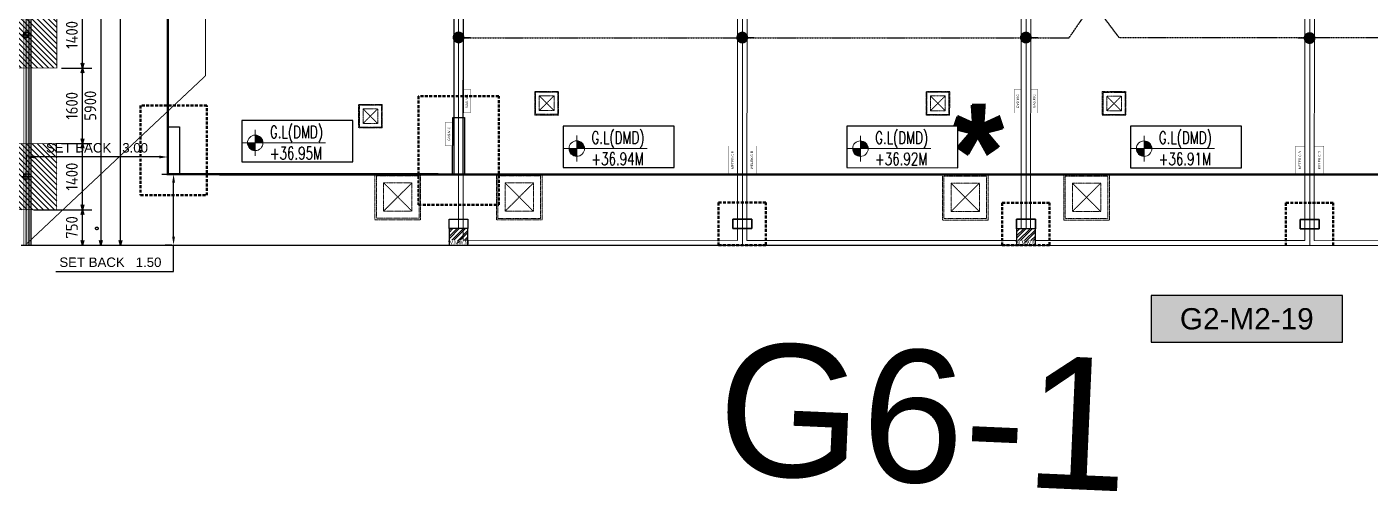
# Model space of a CAD drawing. Header units: centimetres. Extents: x -6122352 to 6876996, y -1694241 to 2592194.
# Drawn here: x 89048 to 117460, y -71374 to -61543 of the extents above; entities that cross this region are included whole.
import ezdxf
from ezdxf.enums import TextEntityAlignment as Align
from ezdxf.xclip import XClip

# ---------------------------------------------------------------- set-up
doc = ezdxf.new("R2010")
doc.units = ezdxf.units.CM
doc.header["$MEASUREMENT"] = 0
doc.header["$XCLIPFRAME"] = 2
doc.header["$PDMODE"] = 66
doc.header["$PDSIZE"] = 100
for name, pattern in [('23585-XR-AR-END-SETTING OUT PLAN$0$HIDDEN', [0.375, 0.25, -0.125]), ('CENTER', [2, 1.25, -0.25, 0.25, -0.25]), ('DASHED2', [0.375, 0.25, -0.125]), ('XR-AR-END-SETTING OUT PLAN$0$23261-XR-AR-SI-GF$0$HIDDEN', [0.375, 0.25, -0.125])]:
    doc.linetypes.add(name, pattern=pattern)
doc.layers.get('Defpoints').update_dxf_attribs({"color": 255, "linetype": 'CENTER'})
for name, color, linetype in [('00-MI-DIM', 7, 'Continuous'), ('23585-XR-AR-BOUNDARY WALLS AND SETBACKS$0$setback', 7, 'XR-AR-END-SETTING OUT PLAN$0$23261-XR-AR-SI-GF$0$HIDDEN'), ('23585-XR-AR-END-ANNO-GF$0$XR-END-GROUND FLOOR PLAN$0$XR-MIDDLE-GROUND FLOOR PLAN$0$-LPG-CABINET', 6, 'Continuous'), ('23585-XR-AR-MID-ANNO-GF$0$945-4P-1-101-GROUND FLOOR PLAN$0$XR-MIDDLE-GROUND FLOOR PLAN$0$XR-MIDDLE-GROUND FLOOR PLAN$0$-LPG-CABINET', 6, 'Continuous'), ('@MI-FOOTINGS', 7, 'Continuous'), ('@MI-MEP', 7, 'Continuous'), ('@MI-REF LAYER', 7, 'Continuous'), ('@MI-TYPE-02', 6, 'Continuous'), ('B_TH_4', 7, 'Continuous'), ('PANEL-TAGS', 7, 'Continuous'), ('S-DIMENSION', 251, 'Continuous'), ('XR-AR-MID-SETTING OUT FOR MASTER$0$23585-XR-AR-MID-GROUND FLOOR$0$GS-HATCH-FLOOR TILE', 251, 'Continuous'), ('XREF1$0$S-LEVELS', 2, 'Continuous'), ('XREF1$0$TYPICAL NEW PROFILE', 3, 'Continuous')]:
    doc.layers.add(name, color=color, linetype=linetype)
for name, color, linetype, lineweight, true_color in [('08-Compound Wall-2', 6, 'Continuous', 25, 0xff00ff), ('08-Compound Wall-4', 7, 'Continuous', 25, 0xff4405), ('23585-XR-AR-DAMAC PLOT LIMITS$0$1-End units', 7, 'Continuous', 5, 0xf8991e)]:
    doc.layers.add(name, color=color, linetype=linetype, lineweight=lineweight, true_color=true_color)
for name, color, linetype, lineweight in [('23585-XR-AR-102-6P-GF$0$A-FLOR-XREF', 7, 'Continuous', 9), ('23585-XR-AR-DAMAC PLOT LIMITS$0$1-Mid units', 41, 'Continuous', 5), ('23585-XR-AR-END-ANNO-GF$0$XR-END-GROUND FLOOR PLAN$0$XR-MIDDLE-GROUND FLOOR PLAN$0$S-ANNO-TXT', 3, 'Continuous', 25), ('23585-XR-AR-END-SETTING OUT PLAN$0$A-FLOR-UNDR', 8, '23585-XR-AR-END-SETTING OUT PLAN$0$HIDDEN', 5), ('23585-XR-AR-MID-ANNO-GF$0$945-4P-1-101-GROUND FLOOR PLAN$0$XR-MIDDLE-GROUND FLOOR PLAN$0$XR-MIDDLE-GROUND FLOOR PLAN$0$-DR-RW', 6, 'Continuous', 5), ('23585-XR-AR-MID-ANNO-GF$0$945-4P-1-101-GROUND FLOOR PLAN$0$XR-MIDDLE-GROUND FLOOR PLAN$0$XR-MIDDLE-GROUND FLOOR PLAN$0$S-ANNO-TXT', 3, 'Continuous', 25), ('23585-XR-AR-WATER METER$0$A-WALL', 7, 'Continuous', 30), ('23585-XR-AR-WATER METER$0$A-WALL-PATT', 8, 'Continuous', 5), ('23585-XR-AR-WATER METER$0$XR-END-GROUND FLOOR PLAN$0$XR-END-GROUND FLOOR PLAN$0$A-FLOR-PATT_EXT', 8, 'Continuous', 5), ('23585-XR-AR-WATER METER$0$XR-END-GROUND FLOOR PLAN$0$XR-MIDDLE TYPE 2-GROUND FLOOR PLAN$0$XR-MIDDLE-GROUND FLOOR PLAN$0$-DR-RW', 6, 'Continuous', 5), ('23585-XR-AR-WATER METER$0$XR-END-GROUND FLOOR PLAN$0$XR-MIDDLE TYPE 2-GROUND FLOOR PLAN$0$XR-MIDDLE-GROUND FLOOR PLAN$0$S-ANNO-TXT', 3, 'Continuous', 25), ('@ Foundations', 4, 'DASHED2', 50), ('A-ANNO-TEXT', 3, 'Continuous', 25), ('A-FLOR-XREF', 7, 'Continuous', 9), ('A-WALL', 7, 'Continuous', 30), ('A-WALL-PATT', 8, 'Continuous', 5), ('XR-AR-END-SETTING OUT PLAN$0$23585-XR-AR-END-GROUND FLOOR$0$S-COLS', 51, 'Continuous', 40), ('XR-AR-END-SETTING OUT PLAN$0$23585-XR-AR-END-GROUND FLOOR$0$S-COLS-PATT', 8, 'Continuous', 5), ('XR-AR-MID-SETTING OUT FOR MASTER$0$23585-XR-AR-MID-GROUND FLOOR$0$A-FLOR-PATT', 8, 'Continuous', 5), ('XR-AR-MID-SETTING OUT FOR MASTER$0$23585-XR-AR-MID-GROUND FLOOR$0$S-COLS', 51, 'Continuous', 40), ('XR-END-GROUND FLOOR PLAN$0$XR-END-GROUND FLOOR PLAN$0$A-FLOR-PATT_EXT', 8, 'Continuous', 5), ('XR-END-GROUND FLOOR PLAN$0$XR-MIDDLE TYPE 2-GROUND FLOOR PLAN$0$XR-MIDDLE-GROUND FLOOR PLAN$0$-DR-RW', 6, 'Continuous', 5), ('XR-END-GROUND FLOOR PLAN$0$XR-MIDDLE TYPE 2-GROUND FLOOR PLAN$0$XR-MIDDLE-GROUND FLOOR PLAN$0$S-ANNO-TXT', 3, 'Continuous', 25), ('XREF1$0$36-TAGLVL', 23, 'Continuous', 9)]:
    doc.layers.add(name, color=color, linetype=linetype, lineweight=lineweight)
doc.styles.add('23585-XR-AR-END-ANNO-GF$0$SDC-TEXT', font='arial.ttf')
doc.styles.add('23585-XR-AR-MALDIVE-1$0$Arial', font='arialbd.ttf')
doc.styles.add('23585-XR-AR-MALDIVE-2$0$Arial', font='arialbd.ttf')
doc.styles.add('23585-XR-AR-MID-ANNO-GF$0$SDC-TEXT', font='arial.ttf')
doc.styles.add('23585-XR-AR-WATER METER$0$XR-END-GROUND FLOOR PLAN$0$XR-MIDDLE TYPE 2-GROUND FLOOR PLAN$0$XR-MIDDLE-GROUND FLOOR PLAN$0$Arial_1', font='arial.ttf', dxfattribs={"height": 0.002951})
doc.styles.add('Arial', font='arialbd.ttf')
doc.styles.add('PANELTAG_STYLE', font='arial.ttf')
doc.styles.add('Schueco-BEMSTIL', font='isocpeur.ttf', dxfattribs={"width": 0.9})
doc.styles.get("Standard").update_dxf_attribs({"font": 'arial.ttf'})
doc.styles.add('XR-END-GROUND FLOOR PLAN$0$XR-MIDDLE TYPE 2-GROUND FLOOR PLAN$0$XR-MIDDLE-GROUND FLOOR PLAN$0$Arial_1', font='arial.ttf', dxfattribs={"height": 0.002951})
doc.styles.add('XREF1$0$DLT_TEXT', font='romans.shx', dxfattribs={"width": 0.7})
doc.dimstyles.new('MI- JWC-TXT-2.5 MM', dxfattribs={"dimscale": 1.5, "dimtxt": 2.5, "dimasz": 1, "dimexe": 2, "dimexo": 1, "dimgap": 1, "dimtad": 1, "dimdec": 0, "dimdsep": 46, "dimtxsty": 'Schueco-BEMSTIL', "dimblk": 'OPEN30', "dimcen": 0, "dimdle": 2, "dimclrd": 140, "dimclre": 8, "dimclrt": 40, "dimadec": 0, "dimazin": 2, "dimtfac": 1, "dimtdec": 0, "dimtix": 1, "dimtmove": 2, "dimatfit": 3, "dimldrblk": 'OPEN', "dimfxl": 2, "dimlwd": -1, "dimlwe": -1, "dimarcsym": 0})
doc.dimstyles.get("Standard").update_dxf_attribs({"dimtxt": 5, "dimasz": 0.5, "dimexe": 0.18, "dimexo": 0.0625, "dimgap": 0.09, "dimtad": 0, "dimtih": 1, "dimtoh": 1, "dimdec": 0, "dimzin": 0, "dimdsep": 46, "dimtxsty": 'Standard', "dimcen": 0.09, "dimadec": 0, "dimazin": 0, "dimtfac": 1, "dimtdec": 0, "dimtofl": 0, "dimtmove": 0, "dimatfit": 3, "dimfxl": 1, "dimtolj": 1, "dimtzin": 0, "dimarcsym": 0})
pattern_1 = [(45, (-9150, -4e-08), (-67.3519, 67.3519), []), (45, (-9105.1, -4e-08), (-67.3519, 67.3519), [])]

# ---------------------------------------------------------------- blocks, each defined once
blk = doc.blocks.new('23585-XR-AR-BOUNDARY WALLS AND SETBACKS')
at = {"layer": '08-Compound Wall-2'}
for points in [[(496529.067, 2768948.852), (496511.446, 2768964.999), (496505.401, 2768958.401), (496501.347, 2768953.978), (496497.294, 2768949.554), (496493.24, 2768945.13), (496489.187, 2768940.706), (496483.073, 2768934.034), (496500.694, 2768917.887)], [(496500.559, 2768917.74), (496500.627, 2768917.814), (496500.694, 2768917.887)]]:
    blk.add_lwpolyline(points, dxfattribs=at)
at = {"layer": '23585-XR-AR-BOUNDARY WALLS AND SETBACKS$0$setback', "ltscale": 40, "const_width": 0.05}
blk.add_lwpolyline([(496526.069, 2768947.801), (496511.692, 2768960.975), (496507.539, 2768956.442), (496503.485, 2768952.018), (496499.432, 2768947.595), (496495.379, 2768943.171), (496491.325, 2768938.747), (496487.17, 2768934.213), (496501.548, 2768921.039), (496505.702, 2768925.573), (496509.756, 2768929.997), (496513.809, 2768934.421), (496517.863, 2768938.845), (496521.916, 2768943.268), (496526.069, 2768947.801)], dxfattribs=at)
blk = doc.blocks.new('A$C9d9485f6')
at = {"layer": 'A-ANNO-TEXT', "rotation": 312.4881850805905}
blk.add_blockref('23585-XR-AR-BOUNDARY WALLS AND SETBACKS', (-2377088.535, -1504219.252), dxfattribs=at)
blk = doc.blocks.new('23585-XR-AR-DAMAC PLOT LIMITS')
at = {"layer": '23585-XR-AR-DAMAC PLOT LIMITS$0$1-End units', "color": 251, "true_color": 0x636466}
blk.add_lwpolyline([(496482.932, 2768934.027), (496489.113, 2768940.774), (496506.808, 2768924.56), (496500.627, 2768917.814)], close=True, dxfattribs=at)
at = {"layer": '23585-XR-AR-DAMAC PLOT LIMITS$0$1-Mid units', "color": 251, "true_color": 0x636466}
for points in [[(496501.274, 2768954.045), (496505.327, 2768958.469), (496523.022, 2768942.255), (496518.969, 2768937.831)], [(496497.22, 2768949.621), (496501.274, 2768954.045), (496518.969, 2768937.831), (496514.915, 2768933.408)], [(496493.167, 2768945.197), (496497.22, 2768949.621), (496514.915, 2768933.408), (496510.862, 2768928.984)], [(496489.113, 2768940.774), (496493.167, 2768945.197), (496510.862, 2768928.984), (496506.808, 2768924.56)]]:
    blk.add_lwpolyline(points, close=True, dxfattribs=at)
blk = doc.blocks.new('A$Cf093b529')
at = {"layer": 'A-ANNO-TEXT'}
blk.add_blockref('23585-XR-AR-DAMAC PLOT LIMITS', (-495391.99, -2768603.442), dxfattribs=at)
blk = doc.blocks.new('XR-AR-END-SETTING OUT PLAN$0$23585-XR-AR-END-GROUND FLOOR$0$A$C75a8815d')
at = {"layer": 'XR-AR-END-SETTING OUT PLAN$0$23585-XR-AR-END-GROUND FLOOR$0$S-COLS', "color": 252, "lineweight": 30}
for points in [[(6025, -4000), (6025, -2800), (6275, -2800), (6275, -4000)], [(0, -4000), (0, -3000), (250, -3000), (250, -4000)], [(5950, -4950), (6350, -4950), (6350, -5150), (5950, -5150)]]:
    blk.add_lwpolyline(points, close=True, dxfattribs=at)
blk = doc.blocks.new('23585-XR-AR-END-SETTING OUT PLAN$0$MH-800')
at = {"ltscale": 5}
for p, q in [((-294, -651), (306, -51)), ((-294, -51), (306, -651))]:
    blk.add_line(p, q, dxfattribs=at)
for points in [[(-477, 132), (-477, -833), (488, -833), (488, 132)], [(-444, 99), (-444, -801), (456, -801), (456, 99)], [(-294, -51), (-294, -651), (306, -651), (306, -51)]]:
    blk.add_lwpolyline(points, close=True, dxfattribs=at)
blk = doc.blocks.new('A$Cb2291f53')
blk.add_wipeout([(-200, 0), (200, 0), (200, 350), (-200, 350)])
at = {"layer": 'A-WALL-PATT'}
h = blk.add_hatch(dxfattribs=at)
h.set_pattern_fill('ANSI32', color=252, scale=10)
h.set_pattern_definition(pattern_1)
h.paths.add_polyline_path([(-200, 350), (-200, 100), (-25, 100), (-25, 0), (25, 0), (25, 100), (200, 100), (200, 350)])
at = {"layer": 'A-WALL'}
blk.add_lwpolyline([(-200, 0), (200, 0), (200, 350), (-200, 350)], close=True, dxfattribs=at)
at = {"layer": 'XR-END-GROUND FLOOR PLAN$0$XR-END-GROUND FLOOR PLAN$0$A-FLOR-PATT_EXT'}
blk.add_line((100, 0), (-100, 0), dxfattribs=at)
at = {"layer": 'XR-END-GROUND FLOOR PLAN$0$XR-MIDDLE TYPE 2-GROUND FLOOR PLAN$0$XR-MIDDLE-GROUND FLOOR PLAN$0$-DR-RW', "ltscale": 100, "const_width": 5}
for points in [[(-200, 0), (-200, 100), (-25, 100), (-25, 0)], [(25, 0), (25, 100), (200, 100), (200, 0)]]:
    blk.add_lwpolyline(points, close=True, dxfattribs=at)
at = {"layer": 'XR-END-GROUND FLOOR PLAN$0$XR-MIDDLE TYPE 2-GROUND FLOOR PLAN$0$XR-MIDDLE-GROUND FLOOR PLAN$0$S-ANNO-TXT', "style": 'XR-END-GROUND FLOOR PLAN$0$XR-MIDDLE TYPE 2-GROUND FLOOR PLAN$0$XR-MIDDLE-GROUND FLOOR PLAN$0$Arial_1', "width": 0.8}
for p in [(-112, 52), (113, 52)]:
    blk.add_text('W.M', height=75, dxfattribs=at).set_placement(p, align=Align.MIDDLE)
blk = doc.blocks.new('XR-AR-END-SETTING OUT PLAN')
at = {"layer": '08-Compound Wall-4', "ltscale": 100}
blk.add_lwpolyline([(9050, 5500), (9050, 1500), (9250, 1500), (9250, 5500)], dxfattribs=at)
at = {"layer": '23585-XR-AR-END-ANNO-GF$0$XR-END-GROUND FLOOR PLAN$0$XR-MIDDLE-GROUND FLOOR PLAN$0$-LPG-CABINET', "ltscale": 100, "const_width": 5}
blk.add_lwpolyline([(9025, 2603), (9025, 2103), (8875, 2103), (8875, 2603)], close=True, dxfattribs=at)
at = {"layer": '23585-XR-AR-END-SETTING OUT PLAN$0$A-FLOR-UNDR', "color": 8, "ltscale": 100, "xscale": -0.5182770836547854, "yscale": 0.5182770836547854, "zscale": 0.5182770836547854, "rotation": 270.0000009865863}
blk.add_blockref('23585-XR-AR-END-SETTING OUT PLAN$0$MH-800', (7467, 2725, 0), dxfattribs=at)
at = {"layer": '23585-XR-AR-END-SETTING OUT PLAN$0$A-FLOR-UNDR', "color": 8, "ltscale": 100, "xscale": -1, "rotation": 270.0000009865863}
blk.add_blockref('23585-XR-AR-END-SETTING OUT PLAN$0$MH-800', (8215, 1012), dxfattribs=at)
at = {"layer": 'XR-AR-END-SETTING OUT PLAN$0$23585-XR-AR-END-GROUND FLOOR$0$S-COLS-PATT', "color": 8}
blk.add_blockref('XR-AR-END-SETTING OUT PLAN$0$23585-XR-AR-END-GROUND FLOOR$0$A$C75a8815d', (3000, 5500), dxfattribs=at)
at = {"layer": '23585-XR-AR-END-ANNO-GF$0$XR-END-GROUND FLOOR PLAN$0$XR-MIDDLE-GROUND FLOOR PLAN$0$S-ANNO-TXT', "style": '23585-XR-AR-END-ANNO-GF$0$SDC-TEXT'}
blk.add_text('GAS.M.C', height=50, rotation=90, dxfattribs=at).set_placement((8947, 2353), align=Align.MIDDLE)
at = {"layer": 'A-FLOR-XREF'}
blk.add_blockref('A$Cb2291f53', (9150, 0), dxfattribs=at)
blk = doc.blocks.new('END UNIT')
at = {"xscale": 0.001, "yscale": 0.001, "zscale": 0.001}
blk.add_blockref('XR-AR-END-SETTING OUT PLAN', (-9.15, 0), dxfattribs=at)
blk = doc.blocks.new('XR-AR-MID-SETTING OUT FOR MASTER$0$23585-XR-AR-MID-GROUND FLOOR$0$945-4P-1-101-GROUND FLOOR PLAN$0$XR-MIDDLE-CAR PARK HATCH')
at = {"layer": 'XR-AR-MID-SETTING OUT FOR MASTER$0$23585-XR-AR-MID-GROUND FLOOR$0$A-FLOR-PATT'}
blk.add_lwpolyline([(9250, 100), (9250, 5500), (15050, 5503), (15050, 100)], close=True, dxfattribs=at)
blk = doc.blocks.new('XR-AR-MID-SETTING OUT FOR MASTER$0$23585-XR-AR-MID-GROUND FLOOR$0$A$C08698786')
at = {"layer": 'XR-AR-MID-SETTING OUT FOR MASTER$0$23585-XR-AR-MID-GROUND FLOOR$0$S-COLS', "color": 252, "lineweight": 30}
for points in [[(5900, 19473), (5900, 18773), (6100, 18773), (6100, 19473)], [(-100, 18728), (-100, 17728), (100, 17728), (100, 18728)], [(-100, 16145), (-100, 14945), (100, 14945), (100, 16145)], [(5900, 15688), (5900, 14688), (6100, 14688), (6100, 15688)], [(5900, 11147), (5900, 9747), (6100, 9747), (6100, 11147)], [(-100, 9157), (-100, 7757), (100, 7757), (100, 9157)], [(-100, 6700), (-100, 5500), (100, 5500), (100, 6700)], [(5900, 6500), (5900, 5500), (6100, 5500), (6100, 6500)], [(-200, 550), (200, 550), (200, 350), (-200, 350)], [(5800, 550), (6200, 550), (6200, 350), (5800, 350)]]:
    blk.add_lwpolyline(points, close=True, dxfattribs=at)
blk = doc.blocks.new('XR-AR-MID-SETTING OUT FOR MASTER')
at = {"layer": '23585-XR-AR-MID-ANNO-GF$0$945-4P-1-101-GROUND FLOOR PLAN$0$XR-MIDDLE-GROUND FLOOR PLAN$0$XR-MIDDLE-GROUND FLOOR PLAN$0$-DR-RW', "ltscale": 100, "const_width": 5}
blk.add_lwpolyline([(5900, 1500), (5700, 1500), (5700, 2100), (5900, 2100)], close=True, dxfattribs=at)
at = {"layer": '23585-XR-AR-MID-ANNO-GF$0$945-4P-1-101-GROUND FLOOR PLAN$0$XR-MIDDLE-GROUND FLOOR PLAN$0$XR-MIDDLE-GROUND FLOOR PLAN$0$-LPG-CABINET', "ltscale": 100, "const_width": 5}
blk.add_lwpolyline([(250, 3300), (250, 2800), (100, 2800), (100, 3300)], close=True, dxfattribs=at)
at = {"layer": '08-Compound Wall-4', "ltscale": 100}
blk.add_blockref('XR-AR-MID-SETTING OUT FOR MASTER$0$23585-XR-AR-MID-GROUND FLOOR$0$945-4P-1-101-GROUND FLOOR PLAN$0$XR-MIDDLE-CAR PARK HATCH', (-9150, 0), dxfattribs=at)
at = {"layer": '23585-XR-AR-END-SETTING OUT PLAN$0$A-FLOR-UNDR', "color": 8, "ltscale": 100, "xscale": -0.5182770836547854, "yscale": 0.5182770836547854, "zscale": 0.5182770836547854, "rotation": 270.0000009865863}
blk.add_blockref('23585-XR-AR-END-SETTING OUT PLAN$0$MH-800', (2045, 3001, 0), dxfattribs=at)
at = {"layer": '23585-XR-AR-END-SETTING OUT PLAN$0$A-FLOR-UNDR', "color": 8, "ltscale": 100, "xscale": -1, "rotation": 270.0000009865863}
blk.add_blockref('23585-XR-AR-END-SETTING OUT PLAN$0$MH-800', (1634, 1009), dxfattribs=at)
at = {"layer": 'XR-AR-MID-SETTING OUT FOR MASTER$0$23585-XR-AR-MID-GROUND FLOOR$0$GS-HATCH-FLOOR TILE', "color": 8}
blk.add_blockref('XR-AR-MID-SETTING OUT FOR MASTER$0$23585-XR-AR-MID-GROUND FLOOR$0$A$C08698786', (0, 0), dxfattribs=at)
at = {"layer": '23585-XR-AR-MID-ANNO-GF$0$945-4P-1-101-GROUND FLOOR PLAN$0$XR-MIDDLE-GROUND FLOOR PLAN$0$XR-MIDDLE-GROUND FLOOR PLAN$0$S-ANNO-TXT', "color": 3, "style": '23585-XR-AR-MID-ANNO-GF$0$SDC-TEXT'}
for s, p in [('GAS.M.C', (172, 3050)), ('METER C.B', (5796, 1803))]:
    blk.add_text(s, height=50, rotation=90, dxfattribs=at).set_placement(p, align=Align.MIDDLE)
blk = doc.blocks.new('MID UNIT')
at = {"xscale": 0.001, "yscale": 0.001, "zscale": 0.001}
blk.add_blockref('XR-AR-MID-SETTING OUT FOR MASTER', (0, 0), dxfattribs=at)
blk = doc.blocks.new('TH_4')
blk.add_blockref('END UNIT', (495802.305, 2769130.514))
at = {"xscale": -1}
blk.add_blockref('MID UNIT', (495826.305, 2769130.514), dxfattribs=at)
blk.add_blockref('MID UNIT', (495802.305, 2769130.514))
blk.add_blockref('MID UNIT', (495814.305, 2769130.514), dxfattribs=at)
blk.add_blockref('MID UNIT', (495814.305, 2769130.514))
at = {"insert": (495813.305, 2769133.514), "char_height": 2, "attachment_point": 2, "style": 'Arial'}
blk.add_mtext('\\pxqc;*', dxfattribs=at)
blk = doc.blocks.new('A$C780da55d')
at = {"layer": 'S-DIMENSION'}
blk.add_circle((0, 0), 0.0281, dxfattribs=at)
at = {"insert": (18.622, 2.622), "char_height": 2, "attachment_point": 2, "style": '23585-XR-AR-MALDIVE-1$0$Arial'}
blk.add_mtext('\\pxqc;*', dxfattribs=at)
at = {"layer": 'B_TH_4', "xscale": 1.000039159572381, "yscale": 1.000039159572381, "zscale": 1.000039159572381}
blk.add_blockref('TH_4', (-495814.07, -2769239.302), dxfattribs=at)
blk = doc.blocks.new('23585-XR-AR-WATER METER')
blk.add_wipeout([(-200, 0), (200, 0), (200, 350), (-200, 350)])
at = {"layer": '23585-XR-AR-WATER METER$0$A-WALL-PATT'}
h = blk.add_hatch(dxfattribs=at)
h.set_pattern_fill('ANSI32', color=252, scale=10)
h.set_pattern_definition(pattern_1)
h.paths.add_polyline_path([(-200, 350), (-200, 100), (-25, 100), (-25, 0), (25, 0), (25, 100), (200, 100), (200, 350)])
at = {"layer": '23585-XR-AR-WATER METER$0$A-WALL'}
blk.add_lwpolyline([(-200, 0), (200, 0), (200, 350), (-200, 350)], close=True, dxfattribs=at)
at = {"layer": '23585-XR-AR-WATER METER$0$XR-END-GROUND FLOOR PLAN$0$XR-END-GROUND FLOOR PLAN$0$A-FLOR-PATT_EXT'}
blk.add_line((100, 0), (-100, 0), dxfattribs=at)
at = {"layer": '23585-XR-AR-WATER METER$0$XR-END-GROUND FLOOR PLAN$0$XR-MIDDLE TYPE 2-GROUND FLOOR PLAN$0$XR-MIDDLE-GROUND FLOOR PLAN$0$-DR-RW', "ltscale": 100, "const_width": 5}
for points in [[(-200, 0), (-200, 100), (-25, 100), (-25, 0)], [(25, 0), (25, 100), (200, 100), (200, 0)]]:
    blk.add_lwpolyline(points, close=True, dxfattribs=at)
at = {"layer": '23585-XR-AR-WATER METER$0$XR-END-GROUND FLOOR PLAN$0$XR-MIDDLE TYPE 2-GROUND FLOOR PLAN$0$XR-MIDDLE-GROUND FLOOR PLAN$0$S-ANNO-TXT', "style": '23585-XR-AR-WATER METER$0$XR-END-GROUND FLOOR PLAN$0$XR-MIDDLE TYPE 2-GROUND FLOOR PLAN$0$XR-MIDDLE-GROUND FLOOR PLAN$0$Arial_1', "width": 0.8}
for p in [(-112, 52), (113, 52)]:
    blk.add_text('W.M', height=75, dxfattribs=at).set_placement(p, align=Align.MIDDLE)
blk = doc.blocks.new('23585-XR-AR-MALDIVE-2$0$TH_4')
blk.add_blockref('A$C780da55d', (495794.655, 2769130.864))
at = {"layer": '@ Foundations', "linetype": 'DASHED2', "ltscale": 0.25}
for points in [[(495801.455, 2769131.365), (495803.155, 2769131.365), (495803.155, 2769133.665), (495801.455, 2769133.665)], [(495795.58, 2769131.565), (495796.98, 2769131.565), (495796.98, 2769133.465), (495795.58, 2769133.465)]]:
    blk.add_lwpolyline(points, close=True, dxfattribs=at)
at = {"layer": '@ Foundations', "linetype": 'DASHED2', "ltscale": 0.25, "elevation": 0}
for points in [[(495808.806, 2769131.414), (495807.805, 2769131.414), (495807.805, 2769130.514), (495808.806, 2769130.514)], [(495820.806, 2769131.414), (495819.805, 2769131.414), (495819.805, 2769130.514), (495820.806, 2769130.514)]]:
    blk.add_lwpolyline(points, close=True, dxfattribs=at)
at = {"layer": '23585-XR-AR-102-6P-GF$0$A-FLOR-XREF', "xscale": 0.001, "yscale": 0.001, "zscale": 0.001}
blk.add_blockref('23585-XR-AR-WATER METER', (495814.306, 2769130.514), dxfattribs=at)
at = {"layer": '@ Foundations', "linetype": 'DASHED2', "ltscale": 0.25, "elevation": 0}
blk.add_lwpolyline([(495814.806, 2769131.414), (495813.805, 2769131.414), (495813.805, 2769130.514), (495814.806, 2769130.514)], close=True, dxfattribs=at)
blk = doc.blocks.new('A$Cab812dd2')
at = {"color": 1, "true_color": 0xeb0000, "const_width": 0.01}
blk.add_lwpolyline([(33.155, 0.006), (27.154, 0.005), (21.155, 0.004), (15.155, 0.003), (9.154, 0.002), (0.004, 0), (0, 24), (9.15, 24.002), (15.15, 24.003), (21.15, 24.004), (27.15, 24.005), (33.15, 24.006), (42.298, 24.008), (42.302, 0.008)], close=True, dxfattribs=at)
blk = doc.blocks.new('XREF1$0$LVL  ATTR')
at = {"color": 7}
blk.add_wipeout([(-0.337, 0.384), (1.897, 0.384), (1.897, -0.45), (-0.337, -0.45)], dxfattribs=at)
at = {"layer": 'XREF1$0$36-TAGLVL', "extrusion": (-4.88814e-07, 1.40652e-17, 1)}
h = blk.add_hatch(color=252, dxfattribs=at)
h.paths.add_polyline_path([(-0.065, 0.156, 0.414214), (-0.222, 0), (-0.065, 0)])
h.paths.add_polyline_path([(0.091, 0), (-0.065, 0), (-0.065, -0.156, 0.414214)])
for p, q in [((-0.065, -0.26), (-0.065, 0.26)), ((1.351, 0, 0), (-0.325, 0, 0))]:
    blk.add_line(p, q, dxfattribs=at)
blk.add_circle((-0.065, 0, 0), 0.156, dxfattribs=at)
at = {"layer": 'XREF1$0$S-LEVELS', "color": 1}
blk.add_lwpolyline([(-0.337, 0.384), (1.897, 0.384), (1.897, -0.45), (-0.337, -0.45)], close=True, dxfattribs=at)
at = {"layer": 'XREF1$0$TYPICAL NEW PROFILE', "color": 3, "style": 'XREF1$0$DLT_TEXT', "width": 0.7}
for tag, p in [('+0.00M', (0.241, 0.067, 0)), ('S.S.L', (0.241, -0.345, 0))]:
    blk.add_attdef(tag, p, '', height=0.25, dxfattribs=at)
blk = doc.blocks.new('_Dot')
at = {"color": 0, "linetype": 'ByBlock', "lineweight": -2}
blk.add_line((-0.5, 0), (-1, 0), dxfattribs=at)
at = {"color": 0, "linetype": 'ByBlock', "const_width": 0.5}
blk.add_lwpolyline([(-0.25, 0, 1), (0.25, 0, 1)], format="xyb", close=True, dxfattribs=at)
blk = doc.blocks.new('*D742')
at = {"color": 0, "lineweight": -2, "transparency": 16777216}
for p, q in [((494320.671, 2767860.655), (494320.671, 2767861.131)), ((494317.674, 2767860.974), (494317.674, 2767860.771)), ((494320.491, 2767860.951), (494317.854, 2767860.951))]:
    blk.add_line(p, q, dxfattribs=at)
at = {"color": 0, "transparency": 16777216}
for points in [[(494317.854, 2767860.981), (494317.854, 2767860.921), (494317.674, 2767860.951)], [(494320.491, 2767860.981), (494320.491, 2767860.921), (494320.671, 2767860.951)]]:
    blk.add_solid(points, dxfattribs=at)
at = {"layer": 'Defpoints', "color": 0, "transparency": 16777216}
for p in [(494317.674, 2767861.037), (494317.674, 2767860.951), (494320.671, 2767860.592)]:
    blk.add_point(p, dxfattribs=at)
at = {"color": 0, "transparency": 16777216, "insert": (494319.172, 2767861.144), "char_height": 0.2, "attachment_point": 5}
blk.add_mtext('\\A1;SET BACK   3.00', dxfattribs=at)
blk = doc.blocks.new('*D744')
at = {"color": 0, "lineweight": -2, "transparency": 16777216}
for p, q in [((494320.542, 2767860.589), (494320.973, 2767860.589)), ((494320.793, 2767859.265), (494320.793, 2767860.409)), ((494320.758, 2767859.085), (494320.613, 2767859.085)), ((494320.793, 2767858.528), (494320.793, 2767859.085)), ((494318.3, 2767858.528), (494320.793, 2767858.528))]:
    blk.add_line(p, q, dxfattribs=at)
at = {"color": 0, "transparency": 16777216}
for points in [[(494320.763, 2767860.409), (494320.823, 2767860.409), (494320.793, 2767860.589)], [(494320.763, 2767859.265), (494320.823, 2767859.265), (494320.793, 2767859.085)]]:
    blk.add_solid(points, dxfattribs=at)
at = {"layer": 'Defpoints', "color": 0, "transparency": 16777216}
for p in [(494320.48, 2767860.589), (494320.793, 2767860.589), (494320.821, 2767859.085)]:
    blk.add_point(p, dxfattribs=at)
at = {"color": 0, "transparency": 16777216, "insert": (494319.457, 2767858.721), "char_height": 0.2, "attachment_point": 5}
blk.add_mtext('\\A1;SET BACK   1.50', dxfattribs=at)
blk = doc.blocks.new('PANELTAG')
at = {"layer": 'PANEL-TAGS', "color": 1}
blk.add_lwpolyline([(-13.5, -3.3), (13.5, -3.3), (13.5, 3.3), (-13.5, 3.3)], close=True, dxfattribs=at)
at = {"layer": 'PANEL-TAGS', "color": 40, "true_color": 0xffd700}
blk.add_solid([(-13.5, -3.3), (13.5, -3.3), (-13.5, 3.3), (13.5, 3.3)], dxfattribs=at)
at = {"layer": 'PANEL-TAGS', "color": 5, "style": 'PANELTAG_STYLE'}
blk.add_attdef('TAGNO', text='', height=3, dxfattribs=at).set_placement((0, 0), align=Align.CENTER)
blk = doc.blocks.new('_Open30')
at = {"color": 0, "linetype": 'ByBlock', "lineweight": -2}
for p, q in [((-1, 0.27), (0, 0)), ((0, 0), (-1, -0.27)), ((0, 0), (-1, 0))]:
    blk.add_line(p, q, dxfattribs=at)
blk = doc.blocks.new('*D958')
at = {"layer": '00-MI-DIM', "color": 8, "transparency": 16777216}
for p, q in [((436944, -191370), (438571, -191370)), ((436947, -197270), (438570, -197270))]:
    blk.add_line(p, q, dxfattribs=at)
at = {"layer": '00-MI-DIM', "color": 140, "transparency": 16777216}
blk.add_line((438371, -191470), (438370, -197170), dxfattribs=at)
at = {"layer": 'Defpoints', "color": 0, "transparency": 16777216}
for p in [(436844, -191370), (436847, -197270), (438370, -197270)]:
    blk.add_point(p, dxfattribs=at)
at = {"layer": '00-MI-DIM', "color": 140, "transparency": 16777216, "xscale": 100, "yscale": 100, "zscale": 100}
for p, rotation in [((438371, -191370), 89.98973417893167), ((438370, -197270), 269.9897341789317)]:
    blk.add_blockref('_Open30', p, dxfattribs=dict(at, rotation=rotation))
at = {"layer": '00-MI-DIM', "color": 40, "transparency": 16777216, "insert": (438146, -194320), "char_height": 250, "attachment_point": 5, "rotation": 89.9897, "style": 'Schueco-BEMSTIL'}
blk.add_mtext('5900', dxfattribs=at)
blk = doc.blocks.new('_Open')
at = {"color": 0, "linetype": 'ByBlock', "lineweight": -2}
for p, q in [((-1, 0), (0, 0)), ((-1, 0), (0, 0)), ((0, 0), (-1, 0))]:
    blk.add_line(p, q, dxfattribs=at)
blk = doc.blocks.new('*D972')
at = {"layer": '00-MI-DIM', "color": 8, "transparency": 16777216}
for p, q in [((436895, -149271), (438991, -149272)), ((436887, -197272), (438982, -197272))]:
    blk.add_line(p, q, dxfattribs=at)
at = {"layer": '00-MI-DIM', "color": 140, "transparency": 16777216}
blk.add_line((438782, -197172), (438791, -149372), dxfattribs=at)
at = {"layer": 'Defpoints', "color": 0, "transparency": 16777216}
for p in [(436795, -149271), (438791, -149272), (436787, -197272)]:
    blk.add_point(p, dxfattribs=at)
at = {"layer": '00-MI-DIM', "color": 140, "transparency": 16777216, "xscale": 100, "yscale": 100, "zscale": 100}
for p, rotation in [((438791, -149272), 89.98973417893167), ((438782, -197272), 269.9897341789317)]:
    blk.add_blockref('_Open30', p, dxfattribs=dict(at, rotation=rotation))
at = {"layer": '00-MI-DIM', "color": 40, "transparency": 16777216, "insert": (438561, -173272), "char_height": 250, "attachment_point": 5, "rotation": 89.9897, "style": 'Schueco-BEMSTIL'}
blk.add_mtext('48000', dxfattribs=at)
blk = doc.blocks.new('T2-FOOTING PLAN')
at = {"layer": '@MI-FOOTINGS', "transparency": 33554679}
h = blk.add_hatch(dxfattribs=at)
h.set_pattern_fill('ANSI31', color=8, scale=650)
h.paths.add_polyline_path([(-700, 650), (700, 650), (700, -650), (-700, -650)])
at = {"layer": '@MI-FOOTINGS', "color": 160, "true_color": 0x3340f0, "const_width": 15}
blk.add_lwpolyline([(-700, 650), (700, 650), (700, -650), (-700, -650)], close=True, dxfattribs=at)
at = {"layer": '@MI-FOOTINGS', "color": 30}
blk.add_point((0, 0), dxfattribs=at)
blk = doc.blocks.new('*D939')
at = {"layer": '00-MI-DIM', "color": 8, "transparency": 16777216}
for p, q in [((436946, -196521), (438180, -196521)), ((436887, -197271), (438180, -197271))]:
    blk.add_line(p, q, dxfattribs=at)
at = {"layer": '00-MI-DIM', "color": 140, "transparency": 16777216}
blk.add_line((437980, -197171), (437980, -196621), dxfattribs=at)
at = {"layer": 'Defpoints', "color": 0, "transparency": 16777216}
for p in [(436846, -196521), (437980, -196521), (436787, -197271)]:
    blk.add_point(p, dxfattribs=at)
at = {"layer": '00-MI-DIM', "color": 140, "transparency": 16777216, "xscale": 100, "yscale": 100, "zscale": 100}
for p, rotation in [((437980, -196521), 89.98973417893167), ((437980, -197271), 269.9897341789317)]:
    blk.add_blockref('_Open30', p, dxfattribs=dict(at, rotation=rotation))
at = {"layer": '00-MI-DIM', "color": 40, "transparency": 16777216, "insert": (437755, -196896), "char_height": 250, "attachment_point": 5, "rotation": 89.9897, "style": 'Schueco-BEMSTIL'}
blk.add_mtext('750', dxfattribs=at)
blk = doc.blocks.new('*D940')
at = {"layer": '00-MI-DIM', "color": 8, "transparency": 16777216}
for p, q in [((437537, -195121), (438180, -195121)), ((436946, -196521), (438180, -196521))]:
    blk.add_line(p, q, dxfattribs=at)
at = {"layer": '00-MI-DIM', "color": 140, "transparency": 16777216}
blk.add_line((437980, -196421), (437980, -195221), dxfattribs=at)
at = {"layer": 'Defpoints', "color": 0, "transparency": 16777216}
for p in [(437437, -195121), (437980, -195121), (436846, -196521)]:
    blk.add_point(p, dxfattribs=at)
at = {"layer": '00-MI-DIM', "color": 140, "transparency": 16777216, "xscale": 100, "yscale": 100, "zscale": 100}
for p, rotation in [((437980, -195121), 89.98973417893167), ((437980, -196521), 269.9897341789317)]:
    blk.add_blockref('_Open30', p, dxfattribs=dict(at, rotation=rotation))
at = {"layer": '00-MI-DIM', "color": 40, "transparency": 16777216, "insert": (437755, -195821), "char_height": 250, "attachment_point": 5, "rotation": 89.9897, "style": 'Schueco-BEMSTIL'}
blk.add_mtext('1400', dxfattribs=at)
blk = doc.blocks.new('*D941')
at = {"layer": '00-MI-DIM', "color": 8, "transparency": 16777216}
for p, q in [((437537, -193521), (438181, -193521)), ((437537, -195121), (438180, -195121))]:
    blk.add_line(p, q, dxfattribs=at)
at = {"layer": '00-MI-DIM', "color": 140, "transparency": 16777216}
blk.add_line((437980, -195021), (437981, -193621), dxfattribs=at)
at = {"layer": 'Defpoints', "color": 0, "transparency": 16777216}
for p in [(437437, -193521), (437981, -193521), (437437, -195121)]:
    blk.add_point(p, dxfattribs=at)
at = {"layer": '00-MI-DIM', "color": 140, "transparency": 16777216, "xscale": 100, "yscale": 100, "zscale": 100}
for p, rotation in [((437981, -193521), 89.98973417893167), ((437980, -195121), 269.9897341789317)]:
    blk.add_blockref('_Open30', p, dxfattribs=dict(at, rotation=rotation))
at = {"layer": '00-MI-DIM', "color": 40, "transparency": 16777216, "insert": (437755, -194321), "char_height": 250, "attachment_point": 5, "rotation": 89.9897, "style": 'Schueco-BEMSTIL'}
blk.add_mtext('1600', dxfattribs=at)
blk = doc.blocks.new('*D942')
at = {"layer": '00-MI-DIM', "color": 8, "transparency": 16777216}
for p, q in [((437537, -192121), (438181, -192121)), ((437537, -193521), (438181, -193521))]:
    blk.add_line(p, q, dxfattribs=at)
at = {"layer": '00-MI-DIM', "color": 140, "transparency": 16777216}
blk.add_line((437981, -193421), (437981, -192221), dxfattribs=at)
at = {"layer": 'Defpoints', "color": 0, "transparency": 16777216}
for p in [(437437, -192121), (437981, -192121), (437437, -193521)]:
    blk.add_point(p, dxfattribs=at)
at = {"layer": '00-MI-DIM', "color": 140, "transparency": 16777216, "xscale": 100, "yscale": 100, "zscale": 100}
for p, rotation in [((437981, -192121), 89.98973417893167), ((437981, -193521), 269.9897341789317)]:
    blk.add_blockref('_Open30', p, dxfattribs=dict(at, rotation=rotation))
at = {"layer": '00-MI-DIM', "color": 40, "transparency": 16777216, "insert": (437756, -192821), "char_height": 250, "attachment_point": 5, "rotation": 89.9897, "style": 'Schueco-BEMSTIL'}
blk.add_mtext('1400', dxfattribs=at)
blk = doc.blocks.new('A$C26b54db7')
at = {"color": 1, "true_color": 0xeb0000, "const_width": 0.01}
blk.add_lwpolyline([(33.155, 1.063), (27.154, 1.062), (21.155, 1.061), (15.155, 1.06), (9.154, 1.059), (0.004, 1.057), (0, 25.057), (9.15, 25.059), (15.15, 25.06), (21.15, 25.061), (27.15, 25.062), (33.15, 25.063), (42.298, 25.065), (42.302, 1.065)], close=True, dxfattribs=at)
dim = blk.add_linear_dim(base=(0.004, 2.923), p1=(3.001, 2.565), p2=(0.004, 3.009), text='SET BACK   <>', dimstyle='Standard', override={"dimtxt": 0.2, "dimtad": 1, "dimtih": 0, "dimdec": 2})
dim.commit()
dim.dimension.update_dxf_attribs({"geometry": '*D742', "text_midpoint": (1.503, 3.116), "insert": (-494317.669, -2767858.028)})
dim = blk.add_linear_dim(base=(3.124, 2.561), p1=(3.151, 1.057), p2=(2.81, 2.561), angle=90, text='SET BACK   <>', dimstyle='Standard', override={"dimtxt": 0.2, "dimtad": 1, "dimtih": 0, "dimdec": 2, "dimtmove": 1})
dim.commit()
dim.dimension.update_dxf_attribs({"geometry": '*D744', "text_midpoint": (2.396, 0.5), "dimtype": 128, "insert": (-494317.669, -2767858.028)})
blk = doc.blocks.new('T2-PARTITION WALL')
at = {"layer": '@MI-TYPE-02'}
h = blk.add_hatch(color=256, dxfattribs=at)
h.dxf.hatch_style = 1
h.paths.add_polyline_path([(-71, -42098.6), (-68.9, -48000.4), (51.1, -48000.4), (49, -42098.6)])
h.paths.add_polyline_path([(-68.9, -36088.6), (-71, -42088.6), (49, -42088.6), (51.1, -36088.6)])
h.paths.add_polyline_path([(-66.8, -30078.6), (-68.9, -36078.6), (51.1, -36078.6), (53.2, -30078.6)])
h.paths.add_polyline_path([(-64.6, -24068.6), (-66.8, -30068.6), (53.2, -30068.6), (55.4, -24068.6)])
h.paths.add_polyline_path([(-64.6, -23929), (-63.5, -17929), (56.5, -17929.1), (55.4, -23929.1)])
h.paths.add_polyline_path([(-63.5, -17919), (-62.4, -11919), (57.6, -11919.1), (56.5, -17919.1)])
h.paths.add_polyline_path([(-62.4, -11909), (-61.4, -5909), (58.6, -5909.1), (57.6, -11909.1)])
h.paths.add_polyline_path([(-61.4, -5899), (-60, 0), (60, 0), (58.6, -5899.1)])
at = {"layer": '@MI-TYPE-02', "const_width": 2.5}
blk.add_lwpolyline([(-71, -42098.6), (-68.9, -48000.4), (51.1, -48000.4), (49, -42098.6)], close=True, dxfattribs=at)
at = {"layer": '@MI-FOOTINGS', "rotation": 89.98973417812736}
for p in [(-8.1, -43549.5), (-8.6, -46549.5)]:
    blk.add_blockref('T2-FOOTING PLAN', p, dxfattribs=at)
at = {"layer": '00-MI-DIM'}
for base, p1, p2, picture, middle, set_off in [((1995.4, -0.4), (-8.9, -48000.4), (0, 0), '*D972', (1766.1, -24000.5), (-436795.4, 149271.2)), ((1574.7, -47998.7), (49, -42098.6), (51.1, -47998.4), '*D958', (1350.2, -45048.8), (-436795.4, 149271.2)), ((1185.5, -42849.7), (641.8, -44249.6), (642, -42849.6), '*D942', (960.4, -43549.7), (-436795.4, 149271.2)), ((1185.2, -44249.7), (641.5, -45849.6), (641.8, -44249.6), '*D941', (960.1, -45049.7), (-436795.4, 149271.2)), ((1184.9, -45849.7), (50.9, -47249.5), (641.5, -45849.6), '*D940', (959.8, -46549.7), (-436795.4, 149271.2)), ((1184.6936, -47249.7226), (-8.8736, -47999.9681), (50.8526, -47249.5194), '*D939', (959.6263, -47624.912), (-436795.3779, 149271.1765))]:
    dim = blk.add_linear_dim(base=base, p1=p1, p2=p2, angle=89.98973, dimstyle='MI- JWC-TXT-2.5 MM', dxfattribs=at)
    dim.commit()
    dim.dimension.update_dxf_attribs({"geometry": picture, "text_midpoint": middle, "insert": set_off})

msp = doc.modelspace()

# ---------------------------------------------------------------- block references
at = {"layer": '@MI-REF LAYER', "xscale": 1000, "yscale": 1000, "zscale": 1000}
msp.add_blockref('A$C9d9485f6', (-23958.95046, 48155.57226), dxfattribs=at)
at = {"layer": '@MI-REF LAYER', "xscale": 1000, "yscale": 1000, "zscale": 1000, "rotation": 312.4882903633292}
msp.add_blockref('A$Cf093b529', (-891608.73293, 539022.72011), dxfattribs=at)
at = {"layer": 'PANEL-TAGS'}
ref = msp.add_blockref('PANELTAG', (114850.68438, -67723.9585), dxfattribs=dict(at, xscale=150, yscale=150, zscale=150))
ref.add_attrib('TAGNO', 'G2-M2-19', dxfattribs={"color": 5, "height": 450, "style": 'PANELTAG_STYLE'}).set_placement((114850.68438, -67723.9585), align=Align.MIDDLE_CENTER)

# ---------------------------------------------------------------- texts
at = {"layer": '@MI-REF LAYER', "insert": (108014.33387, -69813.09228), "char_height": 2800, "attachment_point": 5, "rotation": 357.488290363, "style": '23585-XR-AR-MALDIVE-2$0$Arial'}
msp.add_mtext('\\A1;{\\fArial|b0|i0|c0|p34;G6-1}', dxfattribs=at)

# ---------------------------------------------------------------- next in the draw order: block references
at = {"layer": '@MI-REF LAYER'}
ref = msp.add_blockref('23585-XR-AR-MALDIVE-2$0$TH_4', (-496708308.92501, -2769016694.2478), dxfattribs=dict(at, xscale=999.9999999999998, yscale=999.9999999999998, zscale=999.9999999999998, rotation=359.9792219101151))
XClip(ref).set_block_clipping_path([(495793.2137545161, 2769154.4498212012), (495793.2181900763, 2769130.5098148417), (495835.2554805507, 2769130.5175940366), (495835.252015816, 2769154.4574068328), (495826.3038419536, 2769154.4161006832), (495820.3038368397, 2769154.4149550321), (495814.3038321161, 2769154.4138093828), (495808.3038273919, 2769154.4126637317), (495802.3038226687, 2769154.4115180811)])

# ---------------------------------------------------------------- next in the draw order: linework, layer by layer
at = {"layer": '@MI-REF LAYER', "linetype": 'DASHED2', "extrusion": (2.53391e-12, 6.92406e-09, 1), "elevation": 20.83345}
for points in [[(98178.70987, -61773.43309), (111092.81333, -61774.93637), (111599.12308, -61038.55015)], [(122178.71882, -61777.32864), (112154.82252, -61776.15664), (111599.12308, -61038.55015)]]:
    msp.add_lwpolyline(points, dxfattribs=at)

# ---------------------------------------------------------------- next in the draw order: block references
msp.add_blockref('T2-PARTITION WALL', (89039.50671, -18164.78521))
at = {"layer": '@MI-MEP', "color": 10, "xscale": 1000, "yscale": 1000, "zscale": 1000, "rotation": 359.9792219100943}
msp.add_blockref('A$Cab812dd2', (89026.53298, -66163.97238), dxfattribs=at)
at = {"layer": '@MI-REF LAYER', "extrusion": (1.4299e-11, 6.92405e-09, 1), "xscale": -250, "yscale": 250, "zscale": 250, "rotation": 359.9265340675855}
for p in [(98178.78905, -61766.89292, -0.00043), (104178.92861, -61770.55881, -0.00043), (110178.70987, -61770.51935, -0.00043)]:
    msp.add_blockref('_Dot', p, dxfattribs=at)
at = {"layer": '@MI-REF LAYER', "extrusion": (1.61268e-12, 6.92406e-09, 1), "xscale": 249.9999999999999, "yscale": 249.9999999999999, "zscale": 249.9999999999999, "rotation": 359.9417982431974}
msp.add_blockref('_Dot', (116178.71356, -61780.67578, 20.83345), dxfattribs=at)

# ---------------------------------------------------------------- next in the draw order: block references
at = {"layer": '@MI-REF LAYER', "color": 7}
ref = msp.add_blockref('XREF1$0$LVL  ATTR', (93946.1266, -64000.49358, 0), dxfattribs=dict(at, xscale=-1051.480567989675, yscale=1051.480567989676, zscale=1051.480567989675, rotation=179.9900720309284))
ref.add_attrib('S.S.L', 'G.L(DMD)', (94189.19029, -63900.36406, -0.15112), dxfattribs={"layer": 'XREF1$0$TYPICAL NEW PROFILE', "color": 3, "height": 262.870142, "rotation": 359.990075322, "style": 'XREF1$0$DLT_TEXT', "width": 0.7})
ref.add_attrib('+0.00M', '+36.95M ', (94186.88693, -64349.69866, -0.15112), dxfattribs={"layer": 'XREF1$0$TYPICAL NEW PROFILE', "color": 3, "height": 262.870142, "rotation": 359.990075322, "style": 'XREF1$0$DLT_TEXT', "width": 0.7})
ref = msp.add_blockref('XREF1$0$LVL  ATTR', (100747.22428, -64119.83328, 0), dxfattribs=dict(at, xscale=-1051.480567989675, yscale=1051.480567989676, zscale=1051.480567989675, rotation=179.9900720309284))
ref.add_attrib('S.S.L', 'G.L(DMD)', (100990.28797, -64019.70377, -0.15112), dxfattribs={"layer": 'XREF1$0$TYPICAL NEW PROFILE', "color": 3, "height": 262.870142, "rotation": 359.990075322, "style": 'XREF1$0$DLT_TEXT', "width": 0.7})
ref.add_attrib('+0.00M', '+36.94M ', (100987.98461, -64469.03837, -0.15112), dxfattribs={"layer": 'XREF1$0$TYPICAL NEW PROFILE', "color": 3, "height": 262.870142, "rotation": 359.990075322, "style": 'XREF1$0$DLT_TEXT', "width": 0.7})
ref = msp.add_blockref('XREF1$0$LVL  ATTR', (106747.23746, -64120.93107, 0), dxfattribs=dict(at, xscale=-1051.480567989675, yscale=1051.480567989676, zscale=1051.480567989675, rotation=179.9900720309284))
ref.add_attrib('S.S.L', 'G.L(DMD)', (106990.30115, -64020.80155, -0.15112), dxfattribs={"layer": 'XREF1$0$TYPICAL NEW PROFILE', "color": 3, "height": 262.870142, "rotation": 359.990075322, "style": 'XREF1$0$DLT_TEXT', "width": 0.7})
ref.add_attrib('+0.00M', '+36.92M ', (106987.99779, -64470.13615, -0.15112), dxfattribs={"layer": 'XREF1$0$TYPICAL NEW PROFILE', "color": 3, "height": 262.870142, "rotation": 359.990075322, "style": 'XREF1$0$DLT_TEXT', "width": 0.7})
ref = msp.add_blockref('XREF1$0$LVL  ATTR', (112747.23376, -64121.9613, 0), dxfattribs=dict(at, xscale=-1051.480567989675, yscale=1051.480567989676, zscale=1051.480567989675, rotation=179.9900720309284))
ref.add_attrib('S.S.L', 'G.L(DMD)', (112990.29745, -64021.83178, -0.15112), dxfattribs={"layer": 'XREF1$0$TYPICAL NEW PROFILE', "color": 3, "height": 262.870142, "rotation": 359.990075322, "style": 'XREF1$0$DLT_TEXT', "width": 0.7})
ref.add_attrib('+0.00M', '+36.91M ', (112987.99409, -64471.16638, -0.15112), dxfattribs={"layer": 'XREF1$0$TYPICAL NEW PROFILE', "color": 3, "height": 262.870142, "rotation": 359.990075322, "style": 'XREF1$0$DLT_TEXT', "width": 0.7})

# ---------------------------------------------------------------- next in the draw order: linework, layer by layer
at = {"layer": '@MI-REF LAYER', "color": 1, "const_width": 20}
msp.add_lwpolyline([(89049.8433, -66131.16436), (92826.2714, -62578.84685), (92835.01454, -58158.71353), (93777.00725, -58157.77353), (92835.01454, -58158.71353), (92833.78287, -46392.53012), (89055.20519, -42276.29374)], dxfattribs=at)

# ---------------------------------------------------------------- next in the draw order: block references
at = {"layer": '@MI-REF LAYER', "color": 10, "xscale": 999.9999999999998, "yscale": 999.9999999999998, "zscale": 999.9999999999998, "rotation": 359.9792219095311}
msp.add_blockref('A$C26b54db7', (89026.14974, -67220.77961), dxfattribs=at)

doc.saveas('drawing.dxf')
